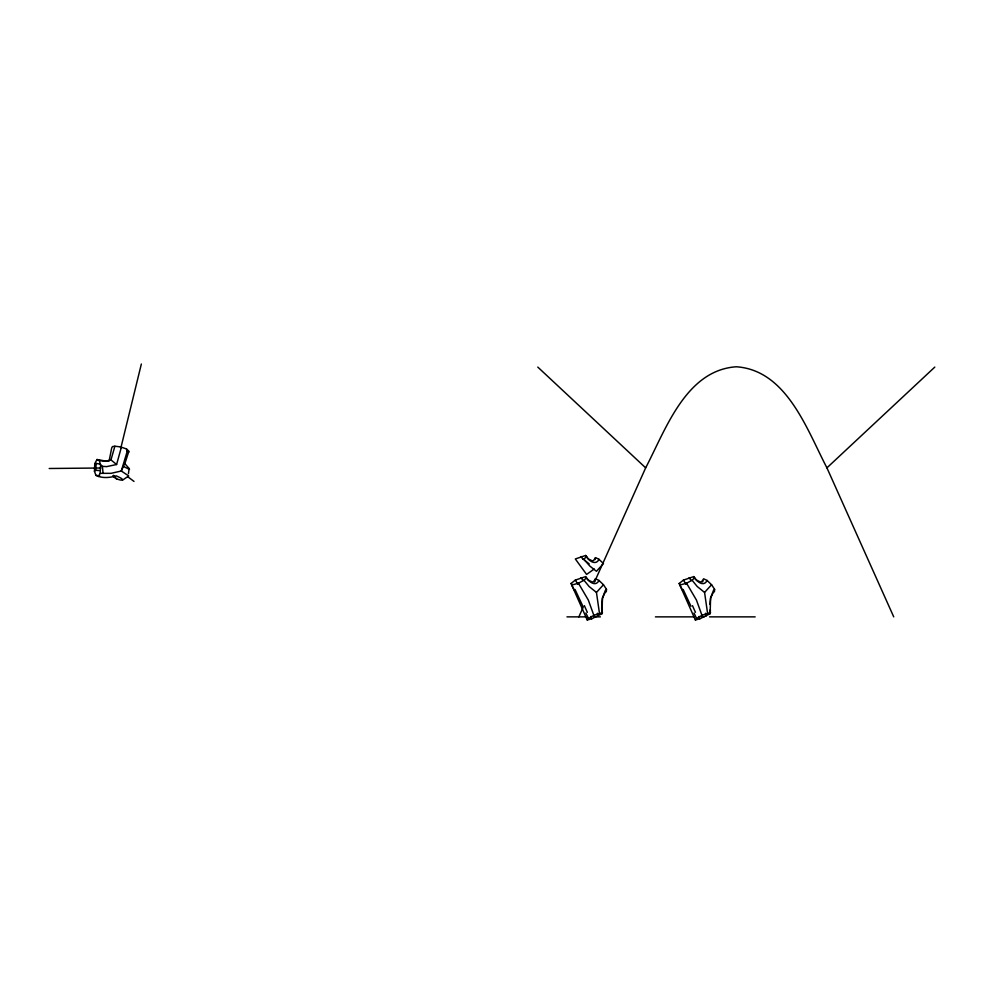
<?xml version="1.0" encoding="UTF-8"?>
<svg xmlns="http://www.w3.org/2000/svg" width="984" height="984" viewBox="0 0 984 984"><rect width="100%" height="100%" fill="white"/><g stroke="black" fill="none" stroke-linecap="round" stroke-linejoin="round"><path stroke-width="1.48" d="M709.944 604.336L710.608 598.112L712.908 593.131A10.111 9.557 46.7 0 1 714.446 591.593L714.605 589.318L711.58 584.73L707.09 580.437L703.621 578.789L701.715 581.544A3.678 3.223 81.3 0 1 700.559 582.011L696.647 580.302M112.73 475.899C117.502 481.348 130.122 481.705 116.186 475.862C109.704 477.818 102.139 478.495 95.94 475.37L94.452 471.274L94.771 463.661L97.01 459.516L106.124 461.139M98.314 476.527L100.196 473.341L100.589 464.817L99.249 460.537L97.01 459.516M588.53 580.302L592.442 582.011A3.678 3.223 81.3 0 0 593.586 581.532L595.505 578.789L598.973 580.437L603.463 584.73L606.488 589.318L606.328 591.593A10.111 9.557 46.7 0 0 604.791 593.118L602.491 598.112L601.827 604.336A119.827 116.727 45.3 0 0 601.691 608.702M94.452 471.274L95.645 470.303L96.198 463.452L100.036 464.067M128.437 473.648L129.138 468.519L125.374 464.227L123.713 463.882M100.196 473.341L111.106 473.329L121.29 471.004L125.288 462.357L128.879 451.213L126.505 448.962L120.454 446.859L114.882 446.244L110.958 459.909L107.686 461.041M120.7 448.569L141.352 364.031M594.963 559.65L595.505 557.657L598.973 559.293L603.463 563.586L596.452 571.286L589.908 566.132L584.877 560.449L583.979 559.096L586.501 556.6L585.455 555.529L575.32 558.961L586.599 574.435L594.25 568.986M594.963 580.794L595.505 578.789M126.505 448.962L127.182 451.447L121.29 471.004L128.695 475.924L122.705 480.069M109.162 460.807L111.684 447.991L112.484 446.576L114.882 446.244M100.589 464.817L102.385 466.342L106.641 466.625L116.592 464.509L120.934 448.815L120.454 446.859M595.505 557.657L593.598 560.4A3.678 3.223 81.3 0 1 592.442 560.868L588.53 559.158M578.863 616.87L583.229 607.116M594.471 582.048L645.664 467.855C665.565 429.848 685.762 370.205 736.29 366.774C786.831 370.205 807.028 429.848 826.929 467.855L893.73 616.87M598.973 580.437C595.578 587.694 588.075 581.027 585.455 576.661L575.32 580.105L571.04 583.5L587.239 619.969L591.728 618.801L602.024 613.708L602.454 597.94L605.357 590.437A8.708 7.011 -26 0 1 606.501 589.33M707.09 580.437C703.695 587.694 696.192 581.027 693.572 576.661L683.437 580.105L679.157 583.5L695.356 619.969L699.845 618.801L710.14 613.708L710.571 597.94L713.474 590.437A8.708 7.011 -26 0 1 714.618 589.33M703.08 580.794L702.551 581.864M598.973 559.293C596.169 565.861 588.739 561.04 586.501 556.6M587.239 619.969C591.015 615.812 597.116 614.016 602.491 612.675M695.356 619.969C699.132 615.812 705.233 614.016 710.608 612.675M603.463 584.73L596.452 592.429L599.465 613.303M711.58 584.73L704.569 592.429L707.582 613.303M571.04 583.5L572.602 584.84L578.432 583.204L583.979 580.24L586.501 577.743M679.157 583.5L680.719 584.84L686.549 583.204L692.096 580.24L694.618 577.743M826.929 467.855L934.8 367.094M94.771 463.661L96.198 463.452M49.2 468.495L100.811 468.003M566.968 616.87L587.337 616.87M593.61 616.87L600.375 616.87M655.43 616.87L694.323 616.87M701.617 616.87L704.077 616.87M709.562 616.87L755.159 616.87M99.482 470.561L95.645 470.303M99.704 475.85L95.94 475.37M589.17 563.857L583.229 559.17M123.406 466.465L129.507 469.356L129.138 468.519M99.249 460.537L105.595 461.312L110.958 459.909L116.592 464.509M127.182 451.447L128.892 452.025M704.569 592.429L697.226 586.513L692.096 580.24M596.452 592.429L589.108 586.513L583.979 580.24M128.006 476.908L134.008 481.434M537.793 367.094L645.664 467.855M113.529 475.297L116.629 479.122M686.057 584.385L683.437 580.105M577.94 584.385L575.32 580.105M686.549 583.204L696.438 600.068L702.035 615.517M578.432 583.204L588.321 600.068L593.918 615.517M683.167 589.502L691.002 606.292M575.05 589.502L582.885 606.292M696.561 618.407L694.003 613.044M588.444 618.407L585.886 613.044M699.845 618.801L698.984 616.476M591.728 618.801L590.867 616.476M706.057 616.095L705.528 613.266M597.94 616.095L597.411 613.266M102.385 466.342L103.074 473.316M710.14 613.708L710.005 611.273M602.024 613.708L601.888 611.273M710.399 611.273A110.688 106.383 55 0 1 710.337 609.576M695.467 612.319A164.586 111.315 66.3 0 1 692.502 605.664M680.19 585.689A60.873 17.81 65 0 1 682.515 590.154M696.746 580.166A16.482 15.203 -86 0 1 693.769 576.538M691.174 580.498A26.691 22.3 84.1 0 1 689.181 577.62M602.282 611.273A110.688 106.383 55 0 1 602.208 608.715M587.35 612.319A164.586 111.315 66.3 0 1 584.385 605.664M572.073 585.701A60.873 17.798 65 0 1 574.398 590.154M588.629 580.166A16.482 15.203 -86 0 1 585.652 576.538M583.057 580.498A26.691 22.3 84.1 0 1 581.064 577.62M588.629 559.023A16.482 15.203 -86 0 1 587.19 557.547M586.858 557.141A16.482 15.203 -86 0 1 585.652 555.394M583.057 559.355A26.691 22.3 84.1 0 1 581.064 556.477"/></g></svg>
